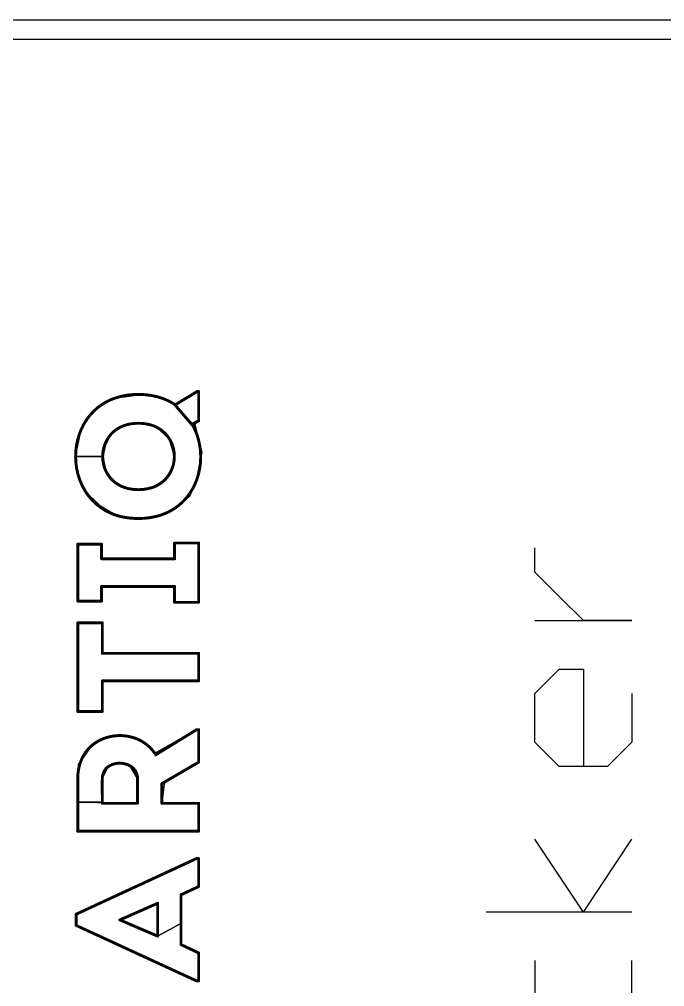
# Model space of a CAD drawing. Header units: millimetres. Extents: x 80 to 209, y 77 to 97.
# Drawn here: x 92.32 to 98.96, y 86.77 to 96.73 of the extents above; entities that cross this region are included whole.
import ezdxf

# ---------------------------------------------------------------- set-up
doc = ezdxf.new("R2010")
doc.units = ezdxf.units.MM
for name, color, linetype in [('Mechanical1', 6, 'Continuous'), ('Mechanical2', 216, 'Continuous'), ('Mechanical4', 56, 'Continuous'), ('TopOverlay', 2, 'Continuous')]:
    doc.layers.add(name, color=color, linetype=linetype)

msp = doc.modelspace()

# ---------------------------------------------------------------- linework, layer by layer
at = {"layer": 'Mechanical1'}
msp.add_lwpolyline([(80.1012, 96.7204), (208.5011, 96.7204)], dxfattribs=at)
at = {"layer": 'Mechanical2', "const_width": 0.0127}
msp.add_lwpolyline([(80.1011, 96.7204), (208.5011, 96.7204)], dxfattribs=at)
at = {"layer": 'Mechanical4', "const_width": 0.0127}
msp.add_lwpolyline([(80.1011, 96.5204), (208.5011, 96.5204)], dxfattribs=at)
at = {"layer": 'TopOverlay'}
for p, q in [((93.9131, 92.7673), (94.1642, 92.8962)), ((94.1642, 92.8962), (94.1642, 92.5949)), ((93.1253, 92.7307), (93.3067, 92.83)), ((93.3067, 92.83), (93.5442, 92.8629)), ((93.5442, 92.8629), (93.6267, 92.8629)), ((93.6267, 92.8629), (93.7419, 92.8417)), ((93.7419, 92.8417), (93.9131, 92.7673)), ((93.0263, 92.6317), (93.1253, 92.7307)), ((92.9542, 92.502), (93.0263, 92.6317)), ((94.1642, 92.5949), (94.1257, 92.5587)), ((92.8986, 92.2285), (92.9542, 92.502)), ((93.4092, 92.5503), (93.266, 92.461)), ((93.5442, 92.57), (93.4092, 92.5503)), ((93.7362, 92.5273), (93.5442, 92.57)), ((93.8653, 92.4023), (93.7362, 92.5273)), ((94.1257, 92.5587), (94.1955, 92.2731)), ((93.266, 92.461), (93.2077, 92.3488)), ((93.9142, 92.2285), (93.8653, 92.4023)), ((93.2077, 92.3488), (93.1771, 92.2285)), ((92.9255, 92.0467), (92.8986, 92.2285)), ((92.8986, 92.2285), (93.1771, 92.2285)), ((93.1771, 92.2285), (92.8986, 92.2285)), ((93.1771, 92.2285), (93.2077, 92.0975)), ((93.8907, 92.0975), (93.9142, 92.2285)), ((94.1955, 92.2731), (94.1303, 91.9526)), ((93.2077, 92.0975), (93.2557, 91.9959)), ((93.8245, 91.9961), (93.8907, 92.0975)), ((92.9981, 91.871), (92.9255, 92.0467)), ((93.2557, 91.9959), (93.4092, 91.9067)), ((93.6803, 91.9067), (93.8245, 91.9961)), ((93.4092, 91.9067), (93.6163, 91.8921)), ((93.6163, 91.8921), (93.6803, 91.9067)), ((94.1303, 91.9526), (94.0685, 91.8181)), ((93.1541, 91.7165), (92.9981, 91.871)), ((94.0685, 91.8181), (93.9603, 91.7254)), ((93.2811, 91.6403), (93.1541, 91.7165)), ((93.9603, 91.7254), (93.7794, 91.6261)), ((93.4232, 91.5948), (93.2811, 91.6403)), ((93.5442, 91.5901), (93.4232, 91.5948)), ((93.7794, 91.6261), (93.5442, 91.5901)), ((93.1661, 91.3255), (92.9206, 91.3255)), ((92.9206, 91.3255), (92.9206, 90.7406)), ((93.1661, 91.1751), (93.1661, 91.3255)), ((94.1642, 91.3383), (93.9168, 91.3383)), ((93.9168, 91.3383), (93.9168, 91.1751)), ((94.1642, 90.7277), (94.1642, 91.3383)), ((97.622, 91.0389), (97.622, 91.2888)), ((93.9168, 91.1751), (93.1661, 91.1751)), ((97.872, 90.789), (97.622, 91.0389)), ((93.1661, 90.7406), (93.1661, 90.8911)), ((93.1661, 90.8911), (93.9168, 90.8911)), ((93.9168, 90.8911), (93.9168, 90.7277)), ((98.1219, 90.5391), (97.872, 90.789)), ((92.9206, 90.7406), (93.1661, 90.7406)), ((93.9168, 90.7277), (94.1642, 90.7277)), ((92.9206, 90.5163), (93.1734, 90.5163)), ((92.9206, 89.603), (92.9206, 90.5163)), ((93.1734, 90.5163), (93.1734, 90.2026)), ((97.622, 90.5391), (98.6217, 90.5391)), ((98.6217, 90.5391), (98.1219, 90.5391)), ((93.1734, 90.2026), (94.1642, 90.2026)), ((94.1642, 90.2026), (94.1642, 89.9185)), ((97.622, 89.7893), (97.872, 90.0392)), ((97.872, 90.0392), (98.1219, 90.0392)), ((98.1219, 90.0392), (98.1219, 89.0395)), ((94.1642, 89.9185), (93.1734, 89.9185)), ((93.1734, 89.9185), (93.1734, 89.603)), ((97.622, 89.2895), (97.622, 89.7893)), ((98.6217, 89.7893), (98.6217, 89.2895)), ((93.1734, 89.603), (92.9206, 89.603)), ((93.7126, 89.1758), (94.1427, 89.4182)), ((94.1427, 89.4182), (94.1642, 89.4182)), ((94.1642, 89.4182), (94.1642, 89.0833)), ((93.0714, 89.2601), (93.2167, 89.335)), ((93.2167, 89.335), (93.3319, 89.3553)), ((93.3319, 89.3553), (93.4967, 89.335)), ((93.4967, 89.335), (93.6103, 89.2781)), ((97.872, 89.0395), (97.622, 89.2895)), ((98.6217, 89.2895), (98.3718, 89.0395)), ((92.9299, 89.0589), (93.0714, 89.2601)), ((93.6103, 89.2781), (93.7126, 89.1758)), ((92.9206, 88.6695), (92.9299, 89.0589)), ((93.2314, 89.0353), (93.1734, 88.9161)), ((93.3272, 89.0716), (93.2314, 89.0353)), ((93.4563, 89.047), (93.3272, 89.0716)), ((93.5353, 88.9156), (93.4563, 89.047)), ((94.1642, 89.0833), (93.8145, 88.8797)), ((98.3718, 89.0395), (97.872, 89.0395)), ((93.1734, 88.9161), (93.1734, 88.6695)), ((93.5353, 88.6604), (93.5353, 88.9156)), ((93.8145, 88.8797), (93.7862, 88.6605)), ((92.9206, 88.3727), (92.9206, 88.6695)), ((92.9206, 88.6695), (93.5353, 88.6604)), ((93.1734, 88.6695), (92.9206, 88.6695)), ((93.7862, 88.6605), (94.1642, 88.6605)), ((94.1642, 88.6605), (94.1642, 88.3727)), ((94.1642, 88.3727), (92.9206, 88.3727)), ((98.1219, 87.54), (97.622, 88.2898)), ((98.1219, 87.54), (98.6217, 88.2898)), ((92.904, 87.518), (94.1642, 88.0905)), ((94.1642, 88.0905), (94.1642, 87.8028)), ((94.1642, 87.8028), (93.9824, 87.7175)), ((93.9824, 87.7175), (93.9824, 87.4239)), ((93.7424, 87.6305), (93.3537, 87.4593)), ((93.7424, 87.2924), (93.7424, 87.6305)), ((92.904, 87.4028), (92.904, 87.518)), ((98.6217, 87.54), (97.1222, 87.54)), ((94.1642, 86.8322), (92.904, 87.4028)), ((93.3537, 87.4593), (93.7424, 87.2924)), ((93.9824, 87.4239), (93.7424, 87.2924)), ((93.7424, 87.2924), (93.9824, 87.4239)), ((93.9824, 87.4239), (93.9824, 87.2054)), ((93.9824, 87.2054), (94.1642, 87.1199)), ((94.1642, 87.1199), (94.1642, 86.8322)), ((97.622, 87.0402), (97.622, 86.2904)), ((98.6217, 86.2904), (98.6217, 87.0402))]:
    msp.add_line(p, q, dxfattribs=at)
at = {"layer": 'TopOverlay', "const_width": 0.03}
for points in [[(93.3067, 92.83, -0.082173), (93.5442, 92.8669)], [(93.5442, 92.8669, -0.024862), (93.6267, 92.8629)], [(93.6267, 92.8629, -0.041128), (93.7425, 92.8419)], [(93.1253, 92.7307, -0.08923), (93.3067, 92.83)], [(93.7425, 92.8419, -0.076296), (93.9131, 92.7673)], [(92.9542, 92.502, -0.121713), (93.1253, 92.7307)], [(93.4092, 92.5503, -0.040287), (93.4726, 92.5649)], [(93.4726, 92.5649, -0.036986), (93.5442, 92.57)], [(93.5442, 92.57, -0.076951), (93.6803, 92.5503)], [(92.8986, 92.2285, -0.10144), (92.9542, 92.502)], [(93.1771, 92.2285, -0.188409), (93.266, 92.461)], [(93.266, 92.461, -0.130203), (93.4092, 92.5503)], [(93.6803, 92.5503, -0.042274), (93.7362, 92.5273)], [(93.7362, 92.5273, -0.283151), (93.9142, 92.2285)], [(94.1078, 92.5418, -0.012843), (94.1224, 92.5128)], [(94.1224, 92.5128, -0.10974), (94.1855, 92.2241)], [(92.9981, 91.871, -0.139016), (92.8986, 92.2285)], [(93.3537, 91.9297, -0.282047), (93.1771, 92.2285)], [(93.9142, 92.2285, -0.189487), (93.8245, 91.9961)], [(94.1855, 92.2241, -0.101479), (94.1303, 91.9526)], [(93.8245, 91.9961, -0.129767), (93.6803, 91.9067)], [(93.4183, 91.5997, -0.223663), (92.9981, 91.871)], [(93.4092, 91.9067, -0.042507), (93.3537, 91.9297)], [(93.5442, 91.887, -0.07753), (93.4092, 91.9067)], [(93.6163, 91.8921, -0.036709), (93.5442, 91.887)], [(93.6803, 91.9067, -0.040012), (93.6163, 91.8921)], [(94.1303, 91.9526, -0.121683), (93.9603, 91.7254)], [(93.9603, 91.7254, -0.08921), (93.7801, 91.6268)], [(93.5442, 91.5901, -0.039292), (93.4183, 91.5997)], [(93.7801, 91.6268, -0.082179), (93.5442, 91.5901)], [(93.0714, 89.2591, -0.098514), (93.2167, 89.3357)], [(93.2167, 89.3357, -0.153363), (93.4967, 89.334)], [(93.4967, 89.334, -0.167062), (93.7126, 89.1748)], [(92.9499, 89.0863, -0.134946), (93.0714, 89.2591)], [(92.9241, 88.9752, -0.059848), (92.9499, 89.0863)], [(93.1842, 88.973, -0.138672), (93.2314, 89.0343)], [(93.2314, 89.0343, -0.038316), (93.253, 89.0481)], [(93.253, 89.0481, -0.03453), (93.2766, 89.0587)], [(93.2766, 89.0587, -0.061061), (93.3272, 89.0706)], [(93.3272, 89.0706, -0.028782), (93.3531, 89.072)], [(93.3531, 89.072, -0.091249), (93.4323, 89.0572)], [(93.4323, 89.0572, -0.034206), (93.4563, 89.046)], [(93.4563, 89.046, -0.037523), (93.4781, 89.0316)], [(93.4781, 89.0316, -0.04135), (93.4972, 89.0142)], [(93.4972, 89.0142, -0.193784), (93.5353, 88.9146)], [(92.9206, 88.9145, -0.027406), (92.9241, 88.9752)], [(93.1734, 88.9151, -0.09313), (93.1842, 88.973)]]:
    msp.add_lwpolyline(points, format="xyb", dxfattribs=at)
at = {"layer": 'TopOverlay', "const_width": 0.015}
for points in [[(93.5367, 92.8669, 1), (93.5517, 92.8669, 1)], [(93.5367, 92.8669, 1), (93.5517, 92.8669, 1)], [(93.6192, 92.8629, 1), (93.6342, 92.8629, 1)], [(93.6192, 92.8629, 1), (93.6342, 92.8629, 1)], [(94.1405, 92.8962, 1), (94.1555, 92.8962, 1)], [(94.1405, 92.8962, 1), (94.1555, 92.8962, 1)], [(94.1567, 92.8962, 1), (94.1717, 92.8962, 1)], [(94.1567, 92.8962, 1), (94.1717, 92.8962, 1)], [(93.2992, 92.83, 1), (93.3142, 92.83, 1)], [(93.2992, 92.83, 1), (93.3142, 92.83, 1)], [(93.735, 92.8419, 1), (93.75, 92.8419, 1)], [(93.735, 92.8419, 1), (93.75, 92.8419, 1)], [(93.9056, 92.7673, 1), (93.9206, 92.7673, 1)], [(93.9056, 92.7673, 1), (93.9206, 92.7673, 1)], [(93.9056, 92.7673, 1), (93.9206, 92.7673, 1)], [(93.9163, 92.7605, 1), (93.9313, 92.7605, 1)], [(93.9163, 92.7605, 1), (93.9313, 92.7605, 1)], [(93.1178, 92.7307, 1), (93.1328, 92.7307, 1)], [(93.1178, 92.7307, 1), (93.1328, 92.7307, 1)], [(93.4651, 92.5649, 1), (93.4801, 92.5649, 1)], [(93.4651, 92.5649, 1), (93.4801, 92.5649, 1)], [(93.5367, 92.57, 1), (93.5517, 92.57, 1)], [(93.5367, 92.57, 1), (93.5517, 92.57, 1)], [(94.0908, 92.5599, 1), (94.1058, 92.5599, 1)], [(94.0908, 92.5599, 1), (94.1058, 92.5599, 1)], [(94.1567, 92.5949, 1), (94.1717, 92.5949, 1)], [(94.1567, 92.5949, 1), (94.1717, 92.5949, 1)], [(92.9467, 92.502, 1), (92.9617, 92.502, 1)], [(92.9467, 92.502, 1), (92.9617, 92.502, 1)], [(93.2585, 92.461, 1), (93.2735, 92.461, 1)], [(93.2585, 92.461, 1), (93.2735, 92.461, 1)], [(93.4017, 92.5503, 1), (93.4167, 92.5503, 1)], [(93.4017, 92.5503, 1), (93.4167, 92.5503, 1)], [(93.6728, 92.5503, 1), (93.6878, 92.5503, 1)], [(93.6728, 92.5503, 1), (93.6878, 92.5503, 1)], [(93.7287, 92.5273, 1), (93.7437, 92.5273, 1)], [(93.7287, 92.5273, 1), (93.7437, 92.5273, 1)], [(94.1003, 92.5418, 1), (94.1153, 92.5418, 1)], [(94.1003, 92.5418, 1), (94.1153, 92.5418, 1)], [(94.1003, 92.5418, 1), (94.1153, 92.5418, 1)], [(94.1149, 92.5128, 1), (94.1299, 92.5128, 1)], [(94.1149, 92.5128, 1), (94.1299, 92.5128, 1)], [(92.8911, 92.2285, 1), (92.9061, 92.2285, 1)], [(92.8911, 92.2285, 1), (92.9061, 92.2285, 1)], [(93.1696, 92.2285, 1), (93.1846, 92.2285, 1)], [(93.1696, 92.2285, 1), (93.1846, 92.2285, 1)], [(93.9067, 92.2285, 1), (93.9217, 92.2285, 1)], [(93.9067, 92.2285, 1), (93.9217, 92.2285, 1)], [(94.178, 92.2241, 1), (94.193, 92.2241, 1)], [(94.178, 92.2241, 1), (94.193, 92.2241, 1)], [(93.817, 91.9961, 1), (93.832, 91.9961, 1)], [(93.817, 91.9961, 1), (93.832, 91.9961, 1)], [(92.9906, 91.871, 1), (93.0056, 91.871, 1)], [(92.9906, 91.871, 1), (93.0056, 91.871, 1)], [(93.3462, 91.9297, 1), (93.3612, 91.9297, 1)], [(93.3462, 91.9297, 1), (93.3612, 91.9297, 1)], [(93.4017, 91.9067, 1), (93.4167, 91.9067, 1)], [(93.4017, 91.9067, 1), (93.4167, 91.9067, 1)], [(93.5367, 91.887, 1), (93.5517, 91.887, 1)], [(93.5367, 91.887, 1), (93.5517, 91.887, 1)], [(93.6088, 91.8921, 1), (93.6238, 91.8921, 1)], [(93.6088, 91.8921, 1), (93.6238, 91.8921, 1)], [(93.6728, 91.9067, 1), (93.6878, 91.9067, 1)], [(93.6728, 91.9067, 1), (93.6878, 91.9067, 1)], [(94.1228, 91.9526, 1), (94.1378, 91.9526, 1)], [(94.1228, 91.9526, 1), (94.1378, 91.9526, 1)], [(93.9528, 91.7254, 1), (93.9678, 91.7254, 1)], [(93.9528, 91.7254, 1), (93.9678, 91.7254, 1)], [(93.4108, 91.5997, 1), (93.4258, 91.5997, 1)], [(93.4108, 91.5997, 1), (93.4258, 91.5997, 1)], [(93.5367, 91.5901, 1), (93.5517, 91.5901, 1)], [(93.5367, 91.5901, 1), (93.5517, 91.5901, 1)], [(93.7726, 91.6268, 1), (93.7876, 91.6268, 1)], [(93.7726, 91.6268, 1), (93.7876, 91.6268, 1)], [(92.9131, 91.3255, 1), (92.9281, 91.3255, 1)], [(92.9131, 91.3255, 1), (92.9281, 91.3255, 1)], [(93.1586, 91.3255, 1), (93.1736, 91.3255, 1)], [(93.1586, 91.3255, 1), (93.1736, 91.3255, 1)], [(93.9093, 91.3383, 1), (93.9243, 91.3383, 1)], [(93.9093, 91.3383, 1), (93.9243, 91.3383, 1)], [(94.1567, 91.3383, 1), (94.1717, 91.3383, 1)], [(94.1567, 91.3383, 1), (94.1717, 91.3383, 1)], [(93.1586, 91.1751, 1), (93.1736, 91.1751, 1)], [(93.1586, 91.1751, 1), (93.1736, 91.1751, 1)], [(93.9093, 91.1751, 1), (93.9243, 91.1751, 1)], [(93.9093, 91.1751, 1), (93.9243, 91.1751, 1)], [(93.1586, 90.8911, 1), (93.1736, 90.8911, 1)], [(93.1586, 90.8911, 1), (93.1736, 90.8911, 1)], [(93.9093, 90.8911, 1), (93.9243, 90.8911, 1)], [(93.9093, 90.8911, 1), (93.9243, 90.8911, 1)], [(92.9131, 90.7406, 1), (92.9281, 90.7406, 1)], [(92.9131, 90.7406, 1), (92.9281, 90.7406, 1)], [(93.1586, 90.7406, 1), (93.1736, 90.7406, 1)], [(93.1586, 90.7406, 1), (93.1736, 90.7406, 1)], [(93.9093, 90.7277, 1), (93.9243, 90.7277, 1)], [(93.9093, 90.7277, 1), (93.9243, 90.7277, 1)], [(94.1567, 90.7277, 1), (94.1717, 90.7277, 1)], [(94.1567, 90.7277, 1), (94.1717, 90.7277, 1)], [(92.9131, 90.5163, 1), (92.9281, 90.5163, 1)], [(92.9131, 90.5163, 1), (92.9281, 90.5163, 1)], [(93.1659, 90.5163, 1), (93.1809, 90.5163, 1)], [(93.1659, 90.5163, 1), (93.1809, 90.5163, 1)], [(93.1659, 90.2026, 1), (93.1809, 90.2026, 1)], [(93.1659, 90.2026, 1), (93.1809, 90.2026, 1)], [(94.1567, 90.2026, 1), (94.1717, 90.2026, 1)], [(94.1567, 90.2026, 1), (94.1717, 90.2026, 1)], [(93.1659, 89.9185, 1), (93.1809, 89.9185, 1)], [(93.1659, 89.9185, 1), (93.1809, 89.9185, 1)], [(94.1567, 89.9185, 1), (94.1717, 89.9185, 1)], [(94.1567, 89.9185, 1), (94.1717, 89.9185, 1)], [(92.9131, 89.603, 1), (92.9281, 89.603, 1)], [(92.9131, 89.603, 1), (92.9281, 89.603, 1)], [(93.1659, 89.603, 1), (93.1809, 89.603, 1)], [(93.1659, 89.603, 1), (93.1809, 89.603, 1)], [(94.1352, 89.4172, 1), (94.1502, 89.4172, 1)], [(94.1352, 89.4172, 1), (94.1502, 89.4172, 1)], [(94.1567, 89.4172, 1), (94.1717, 89.4172, 1)], [(94.1567, 89.4172, 1), (94.1717, 89.4172, 1)], [(93.2092, 89.3357, 1), (93.2242, 89.3357, 1)], [(93.2092, 89.3357, 1), (93.2242, 89.3357, 1)], [(93.4892, 89.334, 1), (93.5042, 89.334, 1)], [(93.4892, 89.334, 1), (93.5042, 89.334, 1)], [(93.0639, 89.2591, 1), (93.0789, 89.2591, 1)], [(93.0639, 89.2591, 1), (93.0789, 89.2591, 1)], [(93.7051, 89.1748, 1), (93.7201, 89.1748, 1)], [(93.7051, 89.1748, 1), (93.7201, 89.1748, 1)], [(92.9424, 89.0863, 1), (92.9574, 89.0863, 1)], [(92.9424, 89.0863, 1), (92.9574, 89.0863, 1)], [(93.7161, 89.1586, 1), (93.7311, 89.1586, 1)], [(93.7161, 89.1586, 1), (93.7311, 89.1586, 1)], [(94.1567, 89.0823, 1), (94.1717, 89.0823, 1)], [(94.1567, 89.0823, 1), (94.1717, 89.0823, 1)], [(93.2239, 89.0343, 1), (93.2389, 89.0343, 1)], [(93.2239, 89.0343, 1), (93.2389, 89.0343, 1)], [(93.2455, 89.0481, 1), (93.2605, 89.0481, 1)], [(93.2455, 89.0481, 1), (93.2605, 89.0481, 1)], [(93.2691, 89.0587, 1), (93.2841, 89.0587, 1)], [(93.2691, 89.0587, 1), (93.2841, 89.0587, 1)], [(93.3197, 89.0706, 1), (93.3347, 89.0706, 1)], [(93.3197, 89.0706, 1), (93.3347, 89.0706, 1)], [(93.3456, 89.072, 1), (93.3606, 89.072, 1)], [(93.3456, 89.072, 1), (93.3606, 89.072, 1)], [(93.4248, 89.0572, 1), (93.4398, 89.0572, 1)], [(93.4248, 89.0572, 1), (93.4398, 89.0572, 1)], [(93.4488, 89.046, 1), (93.4638, 89.046, 1)], [(93.4488, 89.046, 1), (93.4638, 89.046, 1)], [(93.4706, 89.0316, 1), (93.4856, 89.0316, 1)], [(93.4706, 89.0316, 1), (93.4856, 89.0316, 1)], [(93.4897, 89.0142, 1), (93.5047, 89.0142, 1)], [(93.4897, 89.0142, 1), (93.5047, 89.0142, 1)], [(92.9131, 88.9145, 1), (92.9281, 88.9145, 1)], [(92.9131, 88.9145, 1), (92.9281, 88.9145, 1)], [(92.9166, 88.9752, 1), (92.9316, 88.9752, 1)], [(92.9166, 88.9752, 1), (92.9316, 88.9752, 1)], [(93.1653, 88.8839, 1), (93.1803, 88.8839, 1)], [(93.1653, 88.8839, 1), (93.1803, 88.8839, 1)], [(93.1656, 88.8996, 1), (93.1806, 88.8996, 1)], [(93.1656, 88.8996, 1), (93.1806, 88.8996, 1)], [(93.1659, 88.9151, 1), (93.1809, 88.9151, 1)], [(93.1659, 88.9151, 1), (93.1809, 88.9151, 1)], [(93.1767, 88.973, 1), (93.1917, 88.973, 1)], [(93.1767, 88.973, 1), (93.1917, 88.973, 1)], [(93.5278, 88.9146, 1), (93.5428, 88.9146, 1)], [(93.5278, 88.9146, 1), (93.5428, 88.9146, 1)], [(93.165, 88.8366, 1), (93.18, 88.8366, 1)], [(93.165, 88.8366, 1), (93.18, 88.8366, 1)], [(93.1651, 88.8524, 1), (93.1801, 88.8524, 1)], [(93.1651, 88.8524, 1), (93.1801, 88.8524, 1)], [(93.1651, 88.8207, 1), (93.1801, 88.8207, 1)], [(93.1651, 88.8207, 1), (93.1801, 88.8207, 1)], [(93.1651, 88.8048, 1), (93.1801, 88.8048, 1)], [(93.1651, 88.8048, 1), (93.1801, 88.8048, 1)], [(93.1652, 88.8682, 1), (93.1802, 88.8682, 1)], [(93.1652, 88.8682, 1), (93.1802, 88.8682, 1)], [(93.1652, 88.7889, 1), (93.1802, 88.7889, 1)], [(93.1652, 88.7889, 1), (93.1802, 88.7889, 1)], [(93.7787, 88.8621, 1), (93.7937, 88.8621, 1)], [(93.7787, 88.8621, 1), (93.7937, 88.8621, 1)], [(93.1655, 88.7571, 1), (93.1805, 88.7571, 1)], [(93.1655, 88.7571, 1), (93.1805, 88.7571, 1)], [(93.1656, 88.7494, 1), (93.1806, 88.7494, 1)], [(93.1656, 88.7494, 1), (93.1806, 88.7494, 1)], [(93.1656, 88.7416, 1), (93.1806, 88.7416, 1)], [(93.1656, 88.7416, 1), (93.1806, 88.7416, 1)], [(93.1657, 88.7338, 1), (93.1807, 88.7338, 1)], [(93.1657, 88.7338, 1), (93.1807, 88.7338, 1)], [(93.1657, 88.726, 1), (93.1807, 88.726, 1)], [(93.1657, 88.726, 1), (93.1807, 88.726, 1)], [(93.1658, 88.7183, 1), (93.1808, 88.7183, 1)], [(93.1658, 88.7183, 1), (93.1808, 88.7183, 1)], [(93.1658, 88.7105, 1), (93.1808, 88.7105, 1)], [(93.1658, 88.7105, 1), (93.1808, 88.7105, 1)], [(93.1659, 88.7028, 1), (93.1809, 88.7028, 1)], [(93.1659, 88.7028, 1), (93.1809, 88.7028, 1)], [(93.1659, 88.6951, 1), (93.1809, 88.6951, 1)], [(93.1659, 88.6951, 1), (93.1809, 88.6951, 1)], [(93.1659, 88.6798, 1), (93.1809, 88.6798, 1)], [(93.1659, 88.6798, 1), (93.1809, 88.6798, 1)], [(93.1659, 88.6593, 1), (93.1809, 88.6593, 1)], [(93.1659, 88.6593, 1), (93.1809, 88.6593, 1)], [(93.5278, 88.6593, 1), (93.5428, 88.6593, 1)], [(93.5278, 88.6593, 1), (93.5428, 88.6593, 1)], [(93.7787, 88.6594, 1), (93.7937, 88.6594, 1)], [(93.7787, 88.6594, 1), (93.7937, 88.6594, 1)], [(94.1567, 88.6594, 1), (94.1717, 88.6594, 1)], [(94.1567, 88.6594, 1), (94.1717, 88.6594, 1)], [(92.9131, 88.3717, 1), (92.9281, 88.3717, 1)], [(92.9131, 88.3717, 1), (92.9281, 88.3717, 1)], [(94.1567, 88.3717, 1), (94.1717, 88.3717, 1)], [(94.1567, 88.3717, 1), (94.1717, 88.3717, 1)], [(94.1339, 88.0905, 1), (94.1489, 88.0905, 1)], [(94.1339, 88.0905, 1), (94.1489, 88.0905, 1)], [(94.1567, 88.0905, 1), (94.1717, 88.0905, 1)], [(94.1567, 88.0905, 1), (94.1717, 88.0905, 1)], [(94.1567, 87.8028, 1), (94.1717, 87.8028, 1)], [(94.1567, 87.8028, 1), (94.1717, 87.8028, 1)], [(93.9749, 87.7175, 1), (93.9899, 87.7175, 1)], [(93.9749, 87.7175, 1), (93.9899, 87.7175, 1)], [(93.7349, 87.6305, 1), (93.7499, 87.6305, 1)], [(93.7349, 87.6305, 1), (93.7499, 87.6305, 1)], [(92.8965, 87.518, 1), (92.9115, 87.518, 1)], [(92.8965, 87.518, 1), (92.9115, 87.518, 1)], [(92.8965, 87.4028, 1), (92.9115, 87.4028, 1)], [(92.8965, 87.4028, 1), (92.9115, 87.4028, 1)], [(93.3462, 87.4593, 1), (93.3612, 87.4593, 1)], [(93.3462, 87.4593, 1), (93.3612, 87.4593, 1)], [(93.7349, 87.2924, 1), (93.7499, 87.2924, 1)], [(93.7349, 87.2924, 1), (93.7499, 87.2924, 1)], [(93.9749, 87.2054, 1), (93.9899, 87.2054, 1)], [(93.9749, 87.2054, 1), (93.9899, 87.2054, 1)], [(94.1567, 87.1199, 1), (94.1717, 87.1199, 1)], [(94.1567, 87.1199, 1), (94.1717, 87.1199, 1)], [(94.1339, 86.8322, 1), (94.1489, 86.8322, 1)], [(94.1339, 86.8322, 1), (94.1489, 86.8322, 1)], [(94.1567, 86.8322, 1), (94.1717, 86.8322, 1)], [(94.1567, 86.8322, 1), (94.1717, 86.8322, 1)]]:
    msp.add_lwpolyline(points, format="xyb", close=True, dxfattribs=at)
at = {"layer": 'TopOverlay', "const_width": 0.03}
for points in [[(93.9238, 92.7605), (94.148, 92.8962)], [(94.148, 92.8962), (94.1642, 92.8962)], [(94.1642, 92.5949), (94.1642, 92.8962)], [(93.9131, 92.7673), (93.9238, 92.7605)], [(93.9131, 92.7673), (94.1078, 92.5418)], [(94.0983, 92.5599), (94.1642, 92.5949)], [(94.0983, 92.5599), (94.1078, 92.5418)], [(92.9206, 91.3255), (93.1661, 91.3255)], [(92.9206, 90.7406), (92.9206, 91.3255)], [(93.1661, 91.1751), (93.1661, 91.3255)], [(93.9168, 91.3383), (94.1642, 91.3383)], [(93.9168, 91.1751), (93.9168, 91.3383)], [(94.1642, 90.7277), (94.1642, 91.3383)], [(93.1661, 91.1751), (93.9168, 91.1751)], [(93.1661, 90.7406), (93.1661, 90.8911)], [(93.1661, 90.8911), (93.9168, 90.8911)], [(93.9168, 90.7277), (93.9168, 90.8911)], [(92.9206, 90.7406), (93.1661, 90.7406)], [(93.9168, 90.7277), (94.1642, 90.7277)], [(92.9206, 90.5163), (93.1734, 90.5163)], [(92.9206, 89.603), (92.9206, 90.5163)], [(93.1734, 90.2026), (93.1734, 90.5163)], [(93.1734, 90.2026), (94.1642, 90.2026)], [(94.1642, 89.9185), (94.1642, 90.2026)], [(93.1734, 89.9185), (94.1642, 89.9185)], [(93.1734, 89.603), (93.1734, 89.9185)], [(92.9206, 89.603), (93.1734, 89.603)], [(93.7236, 89.1586), (94.1427, 89.4172)], [(94.1427, 89.4172), (94.1642, 89.4172)], [(94.1642, 89.0823), (94.1642, 89.4172)], [(93.7126, 89.1748), (93.7236, 89.1586)], [(93.7862, 88.8621), (94.1642, 89.0823)], [(92.9206, 88.3717), (92.9206, 88.9145)], [(93.1727, 88.8682), (93.1728, 88.8839)], [(93.1728, 88.8839), (93.1731, 88.8996)], [(93.1731, 88.8996), (93.1734, 88.9151)], [(93.5353, 88.6593), (93.5353, 88.9146)], [(93.1725, 88.8366), (93.1726, 88.8524)], [(93.1725, 88.8366), (93.1726, 88.8207)], [(93.1726, 88.8524), (93.1727, 88.8682)], [(93.1726, 88.8207), (93.1726, 88.8048)], [(93.1726, 88.8048), (93.1727, 88.7889)], [(93.1727, 88.7889), (93.173, 88.7571)], [(93.7862, 88.6594), (93.7862, 88.8621)], [(93.173, 88.7571), (93.1731, 88.7494)], [(93.1731, 88.7494), (93.1731, 88.7416)], [(93.1731, 88.7416), (93.1732, 88.7338)], [(93.1732, 88.7338), (93.1732, 88.726)], [(93.1732, 88.726), (93.1733, 88.7183)], [(93.1733, 88.7183), (93.1733, 88.7105)], [(93.1733, 88.7105), (93.1734, 88.7028)], [(93.1734, 88.7028), (93.1734, 88.6951)], [(93.1734, 88.6951), (93.1734, 88.6798)], [(93.1734, 88.6593), (93.1734, 88.6798)], [(93.1734, 88.6593), (93.5353, 88.6593)], [(93.7862, 88.6594), (94.1642, 88.6594)], [(94.1642, 88.3717), (94.1642, 88.6594)], [(92.9206, 88.3717), (94.1642, 88.3717)], [(92.904, 87.518), (94.1414, 88.0905)], [(94.1414, 88.0905), (94.1642, 88.0905)], [(94.1642, 87.8028), (94.1642, 88.0905)], [(93.9824, 87.7175), (94.1642, 87.8028)], [(93.9824, 87.2054), (93.9824, 87.7175)], [(93.3537, 87.4593), (93.7424, 87.6305)], [(93.7424, 87.2924), (93.7424, 87.6305)], [(92.904, 87.4028), (92.904, 87.518)], [(92.904, 87.4028), (94.1414, 86.8322)], [(93.3537, 87.4593), (93.7424, 87.2924)], [(93.9824, 87.2054), (94.1642, 87.1199)], [(94.1642, 86.8322), (94.1642, 87.1199)], [(94.1414, 86.8322), (94.1642, 86.8322)]]:
    msp.add_lwpolyline(points, dxfattribs=at)
at = {"layer": 'TopOverlay'}
msp.add_solid([(92.9206, 88.6593), (93.1734, 88.6593), (92.9206, 88.6695), (93.1734, 88.6695)], dxfattribs=at)

doc.saveas('drawing.dxf')
